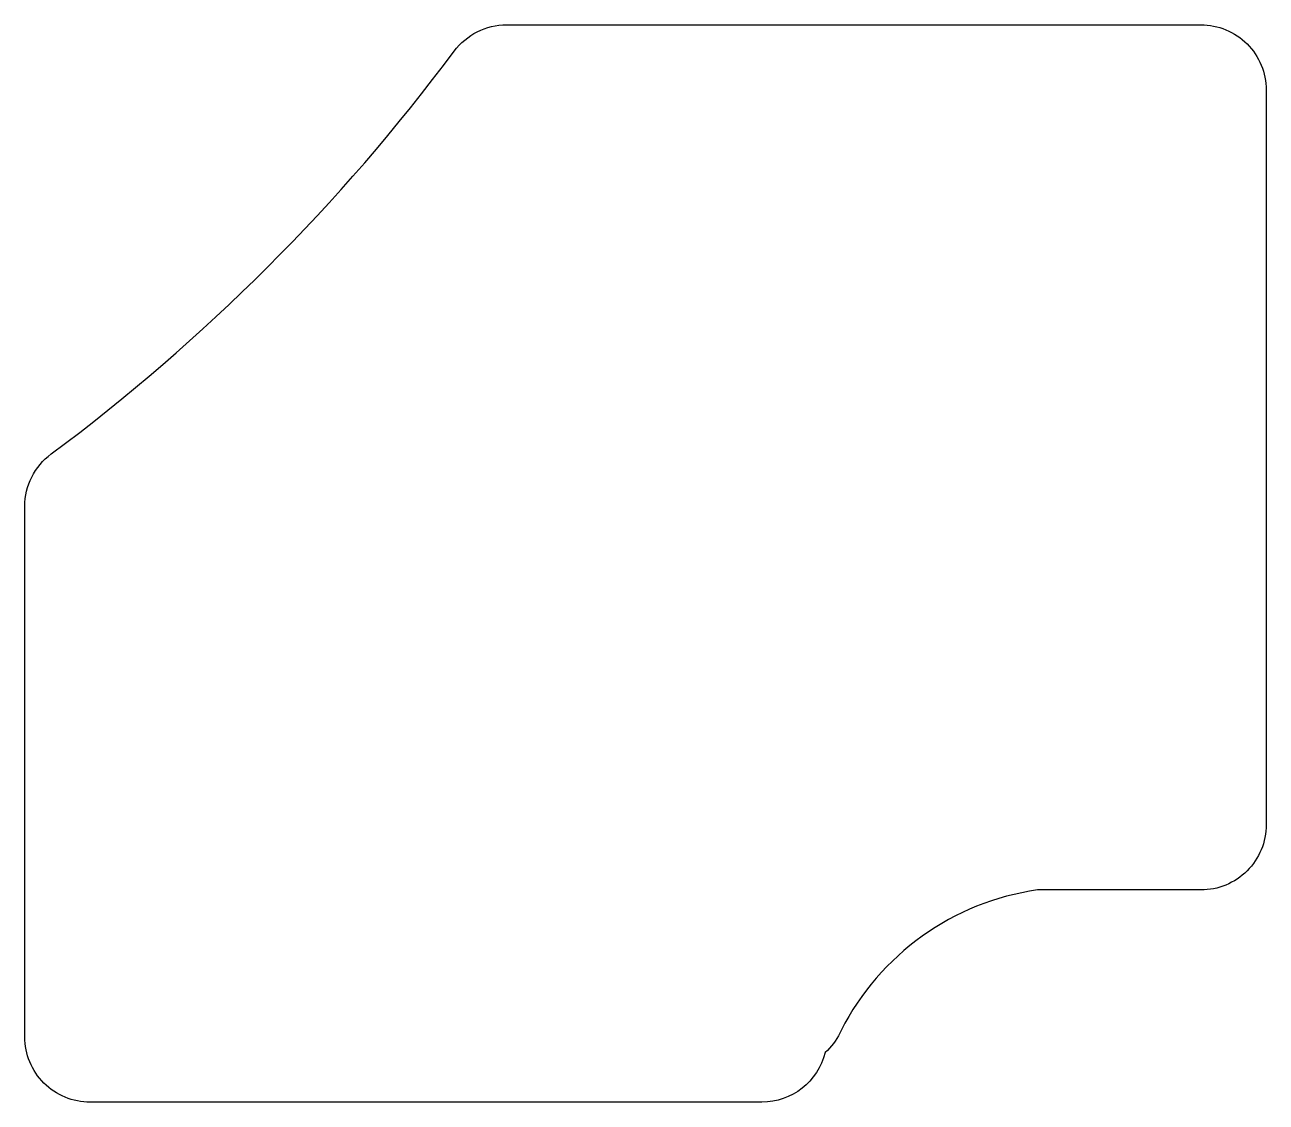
# Model space of a CAD drawing. Header units: millimetres. Extents: x -39 to -1, y -13 to 20.
import ezdxf

# ---------------------------------------------------------------- set-up
doc = ezdxf.new("R2010")
doc.units = ezdxf.units.MM
doc.layers.get('0').update_dxf_attribs({"linetype": 'CONTINUOUS'})

msp = doc.modelspace()

# ---------------------------------------------------------------- linework, layer by layer
msp.add_lwpolyline([(-38.194, 6.855, 0.073091), (-25.855, 19.194, -0.237131), (-24.251, 20), (-3, 20, -0.414214), (-1, 18), (-1, 1), (-1, -4.5, -0.414214), (-3, -6.5), (-8, -6.5, 0.244733), (-14.009, -10.8, 0.002939), (-14.051, -10.884, -0.094132), (-14.5, -11.48, -0.344836), (-16.441, -13), (-37, -13, -0.414214), (-39, -11), (-39, -10), (-39, 1), (-39, 5.251, -0.237131)], format="xyb", close=True)

doc.saveas('drawing.dxf')
